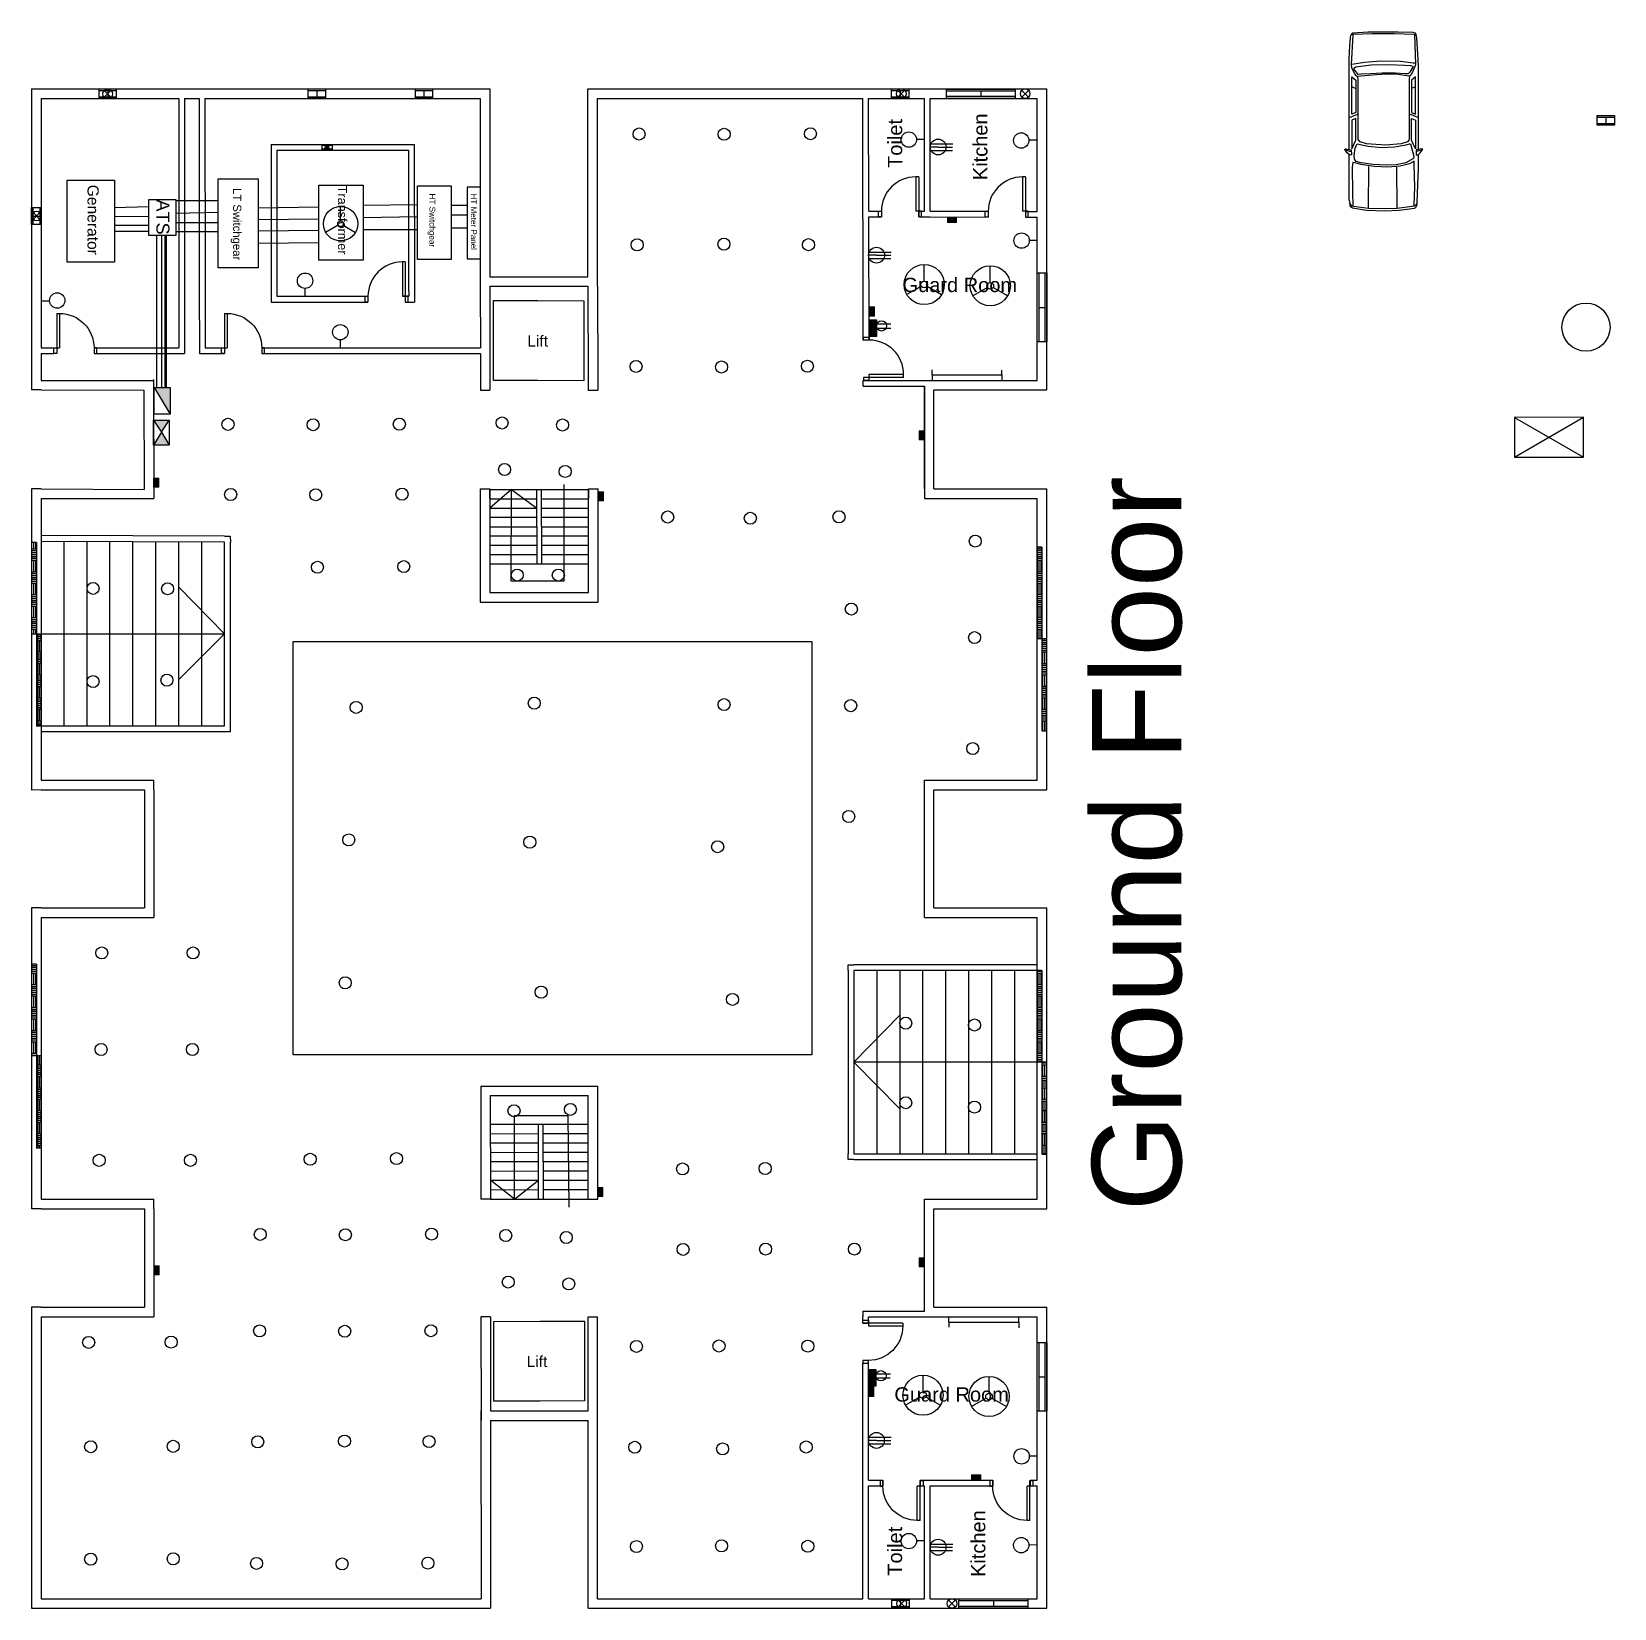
# Model space of a CAD drawing. Header units: inches. Extents: x 1911 to 8354, y 1327 to 3538.
# Drawn here: x 1911 to 3567, y 1888 to 3538 of the extents above; entities that cross this region are included whole.
import ezdxf

# ---------------------------------------------------------------- set-up
doc = ezdxf.new("R2010")
doc.units = ezdxf.units.IN
doc.header["$LTSCALE"] = 8
doc.header["$MEASUREMENT"] = 0
for name, color, linetype in [('Aesthetic', 4, 'Continuous'), ('Dimension', 212, 'Continuous'), ('Door1', 200, 'Continuous'), ('Fitting4', 140, 'Continuous'), ('Fittings', 140, 'Continuous'), ('Label', 72, 'Continuous'), ('Lift', 30, 'Continuous'), ('light', 2, 'Continuous'), ('Main Gate', 130, 'Continuous'), ('Meter Board', 10, 'Continuous'), ('Power', 110, 'Continuous'), ('stairs', 240, 'Continuous'), ('Text', 1, 'Continuous'), ('Window', 200, 'Continuous')]:
    doc.layers.add(name, color=color, linetype=linetype)
doc.layers.add('emmergency switch', color=10, linetype='Continuous', lineweight=18)
doc.layers.get('Dimension').off()
doc.styles.get("Standard").update_dxf_attribs({"font": 'arial.ttf'})
pattern_1 = [(90, (-6111.053, -3003.016), (-12, 12), [12, -12]), (90, (-6109.053, -3003.016), (-12, 12), [12, -12]), (90, (-6107.053, -3003.016), (-12, 12), [12, -12]), (90, (-6105.053, -3003.016), (-12, 12), [12, -12]), (90, (-6103.053, -3003.016), (-12, 12), [12, -12]), (90, (-6101.053, -3003.016), (-12, 12), [12, -12]), (90, (-6099.053, -3003.016), (-12, 12), [12, -12]), (0, (-6111.053, -2991.016), (12, -12), [12, -12]), (0, (-6111.053, -2989.016), (12, -12), [12, -12]), (0, (-6111.053, -2987.016), (12, -12), [12, -12]), (0, (-6111.053, -2985.016), (12, -12), [12, -12]), (0, (-6111.053, -2983.016), (12, -12), [12, -12]), (0, (-6111.053, -2981.016), (12, -12), [12, -12]), (0, (-6111.053, -2979.016), (12, -12), [12, -12])]

# ---------------------------------------------------------------- blocks, each defined once
blk = doc.blocks.new('Door1')
for p, q in [((42, 42), (39, 42)), ((39, 42), (39, 6)), ((42, 42), (42, 0)), ((0, 0), (0, 6)), ((0, 6), (3, 6)), ((3, 0), (0, 0)), ((3, 6), (3, 0)), ((45, 6), (39, 6)), ((42, 0), (45, 0)), ((45, 0), (45, 6))]:
    blk.add_line(p, q)
blk.add_arc((39, 6), 36, 90, 180)
blk = doc.blocks.new('Ceiling Fan')
at = {"layer": 'Fittings'}
for p, q in [((0, 6), (0, 36)), ((-5.2, -3), (-31.2, -18)), ((5.2, -3), (31.2, -18))]:
    blk.add_line(p, q, dxfattribs=at)
for radius in [36, 6]:
    blk.add_circle((0, 0), radius, dxfattribs=at)
blk = doc.blocks.new('2-Pin 5A Socket')
at = {"layer": 'Fittings'}
for p, q in [((-15.2, 6.5), (30.6, 6.5)), ((-15, -7), (30.1, -7))]:
    blk.add_line(p, q, dxfattribs=at)
blk.add_circle((0, 0), 16.6, dxfattribs=at)
blk = doc.blocks.new('3-Pin Socket')
at = {"layer": 'Fittings'}
for q in [(0, 0), (46.7, 0)]:
    blk.add_line((16.6, 0), q, dxfattribs=at)
blk.add_blockref('2-Pin 5A Socket', (16.6, 0), dxfattribs=at)
blk = doc.blocks.new('Switch Board')
at = {"layer": 'Fittings'}
h = blk.add_hatch(dxfattribs=at)
h.set_pattern_fill('ANSI32', color=256, scale=25)
h.set_pattern_definition([(45, (-844.3615, -206.355), (-6.62913, 6.62913), []), (45, (-839.942, -206.355), (-6.62913, 6.62913), [])])
h.paths.add_polyline_path([(0, 40.8), (0, 0), (91.3, 0), (91.3, 40.8)])
blk.add_lwpolyline([(0, 40.8), (91.3, 40.8), (91.3, 0), (0, 0)], close=True, dxfattribs=at)
blk = doc.blocks.new('Fluorescent Wall Light Fitting')
at = {"layer": 'Fittings'}
for p, q in [((0, 12), (0, 24)), ((0, 12), (163.5, 12)), ((0, 12), (12, 12)), ((0, 12), (0, 0)), ((163.5, 11), (163.5, 23)), ((163.5, 12), (163.5, 11)), ((163.5, 11), (163.5, -1))]:
    blk.add_line(p, q, dxfattribs=at)
blk = doc.blocks.new('Wall Bracket Light')
at = {"layer": 'Fittings'}
blk.add_line((0, 0), (16.6, 0.2), dxfattribs=at)
blk.add_circle((32.6, 0.5), 16.1, dxfattribs=at)
blk = doc.blocks.new('Ceiling Light Fitting')
at = {"layer": 'Fittings'}
blk.add_circle((0, 0), 25.2, dxfattribs=at)
blk = doc.blocks.new('MDB')
at = {"layer": 'Fittings'}
for p, q in [((72, 42), (0, 41.8)), ((0, 0), (72, 42)), ((0, 41.8), (0, 0)), ((0, 41.8), (72, 0)), ((72, 0), (72, 42)), ((72.1, 21), (72, 21)), ((0, 0), (72, 0))]:
    blk.add_line(p, q, dxfattribs=at)
blk = doc.blocks.new('Window')
for p, q in [((0, 10), (72, 10)), ((0, 0), (0, 10)), ((0, 8), (72, 8)), ((72, 2), (0, 2)), ((72, 0), (0, 0)), ((36, 8), (36, 2)), ((72, 10), (72, 0))]:
    blk.add_line(p, q)
blk = doc.blocks.new('Small_Window')
at = {"layer": 'Window'}
for p, q in [((0, 10), (18, 10)), ((0, 0), (0, 10)), ((0, 8.5), (18, 8.5)), ((18, 1.5), (0, 1.5)), ((18, 0), (0, 0)), ((9, 8.5), (9, 1.5)), ((18, 10), (18, 0))]:
    blk.add_line(p, q, dxfattribs=at)
blk = doc.blocks.new('A$C381B4D24')
for p, q in [((-1.777, 0.52), (-1.719, 0.898)), ((-1.725, 0.465), (-1.672, 0.873)), ((-1.719, 0.898), (-1.68, 0.953)), ((-1.68, 0.953), (-1.583, 0.977)), ((-1.672, 0.873), (-1.658, 0.914)), ((-1.658, 0.914), (-1.605, 0.955)), ((-1.293, 0.898), (-1.648, 0.89)), ((-1.605, 0.955), (-1.538, 0.971)), ((-1.538, 0.971), (-1.491, 0.987)), ((-1.491, 0.987), (-0.253, 0.987)), ((-0.596, 0.906), (-1.293, 0.898)), ((-0.473, 0.89), (-0.596, 0.906)), ((-0.486, 0.827), (-0.473, 0.89)), ((-0.274, 0.942), (-0.269, 0.963)), ((-0.269, 0.935), (-0.274, 0.942)), ((-0.269, 0.963), (-0.244, 1.001)), ((-0.263, 0.932), (-0.269, 0.935)), ((-0.246, 0.932), (-0.263, 0.932)), ((-0.131, 0.936), (-0.246, 0.932)), ((-0.244, 1.001), (-0.212, 1.042)), ((-0.212, 1.042), (-0.142, 1.096)), ((-0.162, 0.981), (-0.17, 0.938)), ((-0.133, 1.095), (-0.162, 0.981)), ((-0.142, 1.096), (-0.127, 1.108)), ((-0.12, 1.108), (-0.133, 1.095)), ((-0.128, 0.963), (-0.131, 0.936)), ((-0.124, 0.989), (-0.128, 0.963)), ((-0.127, 1.108), (-0.12, 1.108)), ((-0.11, 1.042), (-0.124, 0.989)), ((-0.124, 0.987), (2.324, 0.987)), ((-0.119, 1.108), (-0.097, 1.101)), ((-0.097, 1.095), (-0.11, 1.042)), ((-0.097, 1.101), (-0.097, 1.095)), ((0.682, 0.92), (-0.097, 0.92)), ((-0.097, 0.92), (0.136, 0.809)), ((0.721, 0.809), (0.682, 0.92)), ((0.753, 0.983), (0.838, 0.761)), ((0.838, 0.92), (1.857, 0.92)), ((0.89, 0.809), (0.838, 0.92)), ((1.585, 0.912), (1.552, 0.825)), ((1.857, 0.92), (1.766, 0.809)), ((1.961, 0.844), (2.095, 0.916)), ((2.095, 0.916), (2.188, 0.93)), ((2.188, 0.93), (2.998, 0.88)), ((2.206, 0.923), (2.258, 0.574)), ((2.324, 0.987), (2.546, 0.978)), ((2.546, 0.978), (2.826, 0.963)), ((2.826, 0.963), (2.989, 0.944)), ((2.989, 0.944), (3.007, 0.929)), ((2.998, 0.93), (3.039, 0.923)), ((3.007, 0.929), (3.015, 0.893)), ((3.015, 0.893), (3.033, 0.361)), ((3.039, 0.923), (3.056, 0.894)), ((3.056, 0.894), (3.08, 0.475)), ((-1.797, 0.023), (-1.777, 0.52)), ((-1.738, 0), (-1.725, 0.465)), ((-1.706, 0.464), (-0.583, 0.456)), ((-0.583, 0.314), (-0.524, 0.677)), ((-0.526, 0.349), (-0.481, 0.666)), ((-0.524, 0.677), (-0.486, 0.827)), ((-0.481, 0.666), (-0.442, 0.801)), ((-0.442, 0.801), (-0.383, 0.849)), ((-0.383, 0.849), (-0.286, 0.856)), ((-0.286, 0.856), (-0.085, 0.825)), ((-0.085, 0.825), (-0.019, 0.801)), ((-0.033, 0.476), (-0.065, 0.103)), ((0.026, 0.73), (-0.033, 0.476)), ((-0.019, 0.801), (0.032, 0.777)), ((0, 0), (0.039, 0.523)), ((0.032, 0.777), (0.026, 0.73)), ((0.039, 0.523), (0.091, 0.69)), ((0.091, 0.69), (0.149, 0.746)), ((0.136, 0.809), (0.721, 0.809)), ((0.149, 0.746), (1.812, 0.746)), ((1.766, 0.809), (0.89, 0.809)), ((1.812, 0.746), (1.857, 0.761)), ((1.868, 0.766), (1.885, 0.802)), ((1.879, 0.674), (1.868, 0.766)), ((1.914, 0.247), (1.879, 0.674)), ((1.885, 0.802), (1.961, 0.844)), ((1.92, 0.745), (1.99, 0.802)), ((1.926, 0.666), (1.92, 0.745)), ((1.938, 0.417), (1.926, 0.666)), ((1.99, 0.802), (2.054, 0.852)), ((2.054, 0.852), (2.101, 0.852)), ((2.101, 0.852), (2.13, 0.809)), ((2.13, 0.809), (2.182, 0.396)), ((2.258, 0.574), (2.293, 0.126)), ((3.08, 0.475), (3.085, -0.344)), ((-1.777, -0.371), (-1.797, 0.023)), ((-1.725, -0.318), (-1.738, 0)), ((-0.602, -0.056), (-0.583, 0.314)), ((-0.546, -0.016), (-0.526, 0.349)), ((-0.065, 0.103), (-0.046, -0.246)), ((0.039, -0.42), (0, 0)), ((1.926, -0.009), (1.914, 0.247)), ((1.961, 0.097), (1.938, 0.417)), ((1.961, -0.265), (1.961, 0.097)), ((2.182, 0.396), (2.194, -0.088)), ((2.293, 0.126), (2.287, -0.408)), ((3.033, 0.361), (3.033, -0.237)), ((-1.726, -0.782), (-1.777, -0.371)), ((-1.658, -0.783), (-1.725, -0.318)), ((-1.719, -0.316), (-0.596, -0.308)), ((-0.576, -0.395), (-0.602, -0.056)), ((-0.505, -0.648), (-0.576, -0.395)), ((-0.533, -0.286), (-0.546, -0.016)), ((-0.481, -0.547), (-0.533, -0.286)), ((-0.046, -0.246), (0.006, -0.563)), ((0.091, -0.595), (0.039, -0.42)), ((1.879, -0.628), (1.92, -0.337)), ((1.92, -0.337), (1.926, -0.009)), ((1.938, -0.536), (1.961, -0.265)), ((2.194, -0.088), (2.177, -0.514)), ((2.287, -0.408), (2.241, -0.749)), ((3.033, -0.237), (3.021, -0.764)), ((3.085, -0.344), (3.074, -0.742)), ((-1.68, -0.829), (-1.726, -0.782)), ((-1.616, -0.845), (-1.68, -0.829)), ((-1.618, -0.832), (-1.658, -0.783)), ((-1.642, -0.774), (-1.125, -0.797)), ((-1.585, -0.848), (-1.618, -0.832)), ((-1.545, -0.848), (-1.585, -0.848)), ((-1.338, -0.856), (-1.545, -0.848)), ((-1.064, -0.864), (-1.338, -0.856)), ((-1.125, -0.797), (-0.86, -0.789)), ((-0.86, -0.789), (-0.492, -0.774)), ((-0.434, -0.774), (-0.505, -0.648)), ((-0.492, -0.774), (-0.434, -0.774)), ((-0.364, -0.761), (-0.481, -0.547)), ((-0.331, -0.769), (-0.364, -0.761)), ((-0.234, -0.753), (-0.331, -0.769)), ((-0.269, -0.834), (-0.274, -0.841)), ((-0.274, -0.841), (-0.269, -0.862)), ((-0.263, -0.831), (-0.269, -0.834)), ((-0.246, -0.831), (-0.263, -0.831)), ((-0.131, -0.835), (-0.246, -0.831)), ((0.032, -0.674), (-0.234, -0.753)), ((-0.162, -0.88), (-0.17, -0.837)), ((-0.128, -0.862), (-0.131, -0.835)), ((-0.097, -0.817), (0.136, -0.706)), ((0.682, -0.817), (-0.097, -0.817)), ((0.006, -0.563), (0.039, -0.65)), ((0.039, -0.65), (0.032, -0.674)), ((0.13, -0.634), (0.091, -0.595)), ((0.182, -0.642), (0.13, -0.634)), ((0.136, -0.706), (0.721, -0.706)), ((1.793, -0.642), (0.182, -0.642)), ((0.721, -0.706), (0.682, -0.817)), ((0.753, -0.88), (0.838, -0.658)), ((0.89, -0.706), (0.838, -0.817)), ((0.838, -0.817), (1.857, -0.817)), ((1.766, -0.706), (0.89, -0.706)), ((1.585, -0.809), (1.552, -0.722)), ((1.857, -0.817), (1.766, -0.706)), ((1.883, -0.65), (1.793, -0.642)), ((1.897, -0.664), (1.879, -0.628)), ((1.967, -0.721), (1.897, -0.664)), ((1.943, -0.614), (1.938, -0.536)), ((1.984, -0.657), (1.943, -0.614)), ((2.095, -0.778), (1.967, -0.721)), ((2.142, -0.749), (1.984, -0.657)), ((2.159, -0.806), (2.095, -0.778)), ((2.165, -0.678), (2.147, -0.742)), ((2.206, -0.813), (2.159, -0.806)), ((2.177, -0.514), (2.165, -0.678)), ((3.01, -0.785), (2.206, -0.813)), ((2.241, -0.749), (2.235, -0.813)), ((2.907, -0.837), (2.483, -0.864)), ((2.981, -0.829), (2.907, -0.837)), ((3.01, -0.803), (2.981, -0.829)), ((3.021, -0.82), (2.998, -0.828)), ((3.017, -0.764), (3.01, -0.803)), ((3.056, -0.799), (3.021, -0.82)), ((3.074, -0.742), (3.056, -0.799)), ((-0.643, -0.881), (-1.064, -0.864)), ((-0.397, -0.881), (-0.643, -0.881)), ((-0.256, -0.881), (-0.397, -0.881)), ((-0.269, -0.862), (-0.244, -0.9)), ((-0.244, -0.9), (-0.212, -0.941)), ((-0.212, -0.941), (-0.142, -0.995)), ((-0.133, -0.994), (-0.162, -0.88)), ((-0.142, -0.995), (-0.127, -1.007)), ((-0.12, -1.007), (-0.133, -0.994)), ((-0.124, -0.889), (-0.128, -0.862)), ((-0.127, -1.007), (-0.12, -1.007)), ((1.703, -0.881), (-0.125, -0.881)), ((-0.11, -0.941), (-0.124, -0.889)), ((-0.119, -1.007), (-0.097, -1)), ((-0.097, -0.994), (-0.11, -0.941)), ((-0.097, -1), (-0.097, -0.994)), ((2.144, -0.881), (1.703, -0.881)), ((2.483, -0.864), (2.144, -0.881))]:
    blk.add_line(p, q)
blk = doc.blocks.new('EXHAUST FAN')
at = {"layer": 'Fitting4'}
for p, q in [((-3.5, 3.5), (3.5, -3.5)), ((-3.5, -3.5), (3.5, 3.5))]:
    blk.add_line(p, q, dxfattribs=at)
blk = doc.blocks.new('Exhaust Fan2')
at = {"layer": 'Fitting4', "lineweight": -3}
blk.add_circle((0, 0), 5.03, dxfattribs=at)
at = {"layer": 'light'}
blk.add_blockref('EXHAUST FAN', (-0.1, 0), dxfattribs=at)
blk = doc.blocks.new('Main_Gate2')
at = {"true_color": 0x2776bb}
h = blk.add_hatch(dxfattribs=at)
h.set_pattern_fill('AR-PARQ1', color=152)
h.set_pattern_definition(pattern_1)
h.paths.add_polyline_path([(0, -96), (5, -96), (5, 0), (0, 0)])
h = blk.add_hatch(dxfattribs=at)
h.set_pattern_fill('AR-PARQ1', color=152)
h.set_pattern_definition(pattern_1)
h.paths.add_polyline_path([(10, -96), (5, -96), (5, -192.1), (9.9, -192.1)])
at = {"layer": 'Main Gate'}
for p, q in [((0, 0), (0, -96)), ((5, 0), (0, 0)), ((5, 0), (5, -192)), ((10, -96), (0, -96)), ((9.9, -192.1), (10, -96)), ((4.9, -192.1), (9.9, -192.1))]:
    blk.add_line(p, q, dxfattribs=at)
blk = doc.blocks.new('emergrncy switch')
h = blk.add_hatch()
h.set_pattern_fill('ANSI33', color=256)
h.paths.add_polyline_path([(9.5, 0), (0, 0), (0, -5.5), (9.5, -5.5)])
at = {"layer": 'emmergency switch'}
for p, q in [((0, 0), (9.5, 0)), ((0, -5.5), (0, 0)), ((9.5, 0), (9.5, -5.5)), ((9.5, -5.5), (0, -5.5))]:
    blk.add_line(p, q, dxfattribs=at)
blk = doc.blocks.new('Main_DB')
at = {"layer": 'Fittings', "true_color": 0x2776bb}
h = blk.add_hatch(color=152, dxfattribs=at)
h.dxf.hatch_style = 1
h.paths.add_polyline_path([(9.1, -15.1), (9.1, 12.9), (-7.8, 12.9)])
at = {"layer": 'Fittings'}
blk.add_line((-7.8, 12.9), (9.1, -15.1), dxfattribs=at)
blk.add_lwpolyline([(-7.8, 12.9), (9.1, 12.9), (9.1, -15.1), (-7.8, -15.1)], close=True, dxfattribs=at)
blk = doc.blocks.new('EmergencyDB')
at = {"layer": 'Meter Board'}
h = blk.add_hatch(color=256, dxfattribs=at)
h.dxf.hatch_style = 1
h.paths.add_polyline_path([(0, 0), (8.2, 12.5), (-8.2, 12.5)])
h.paths.add_polyline_path([(-8.2, -13.6), (8.2, -13.6), (0, 0)])
for p, q in [((-8.2, 12.5), (0, 0)), ((0, 0), (-8.2, -13.6)), ((0, 0), (8.2, 12.5)), ((0, 0), (8.2, -13.6))]:
    blk.add_line(p, q, dxfattribs=at)
blk.add_lwpolyline([(-8.2, 12.5), (8.2, 12.5), (8.2, -13.6), (-8.2, -13.6)], close=True, dxfattribs=at)

msp = doc.modelspace()

# ---------------------------------------------------------------- linework, layer by layer
for p, q in [((1910.6, 3478.2), (2390, 3478.2)), ((1910.6, 3478.2), (1910.6, 3163.2)), ((2390, 3478.2), (2390.1, 3281.7)), ((2492.8, 3478.2), (2972.9, 3478.2)), ((2492.8, 3281.7), (2492.8, 3478.2)), ((2502.8, 3478.2), (2502.8, 3478.2)), ((2972.9, 3163.2), (2972.9, 3478.2)), ((1920.6, 3468.2), (1920.6, 3207.2)), ((1920.6, 3468.2), (2064.6, 3468.2)), ((2064.6, 3468.2), (2064.6, 3207.2)), ((2070.6, 3468.2), (2070.6, 3201.2)), ((2070.6, 3468.2), (2086.1, 3468.2)), ((2086.1, 3468.2), (2086.1, 3271.5)), ((2092, 3468.2), (2092.1, 3271.5)), ((2092, 3468.2), (2380, 3468.2)), ((2380, 3468.2), (2380.1, 3271.7)), ((2502.8, 3468.2), (2700.5, 3468.2)), ((2502.8, 3271.7), (2502.8, 3468.2)), ((2700.5, 3468.2), (2780.4, 3468.2)), ((2780.8, 3215.3), (2780.4, 3468.2)), ((2786.4, 3468.2), (2844.9, 3468.2)), ((2786.6, 3350.2), (2786.4, 3468.2)), ((2844.9, 3350.2), (2844.9, 3468.2)), ((2850.9, 3350.2), (2850.9, 3468.2)), ((2850.9, 3468.2), (2962.9, 3468.2)), ((2962.9, 3350), (2962.9, 3468.2)), ((2092, 3420.2), (2092.1, 3420.2)), ((2092, 3414.2), (2092.1, 3414.2)), ((2161.1, 3420.2), (2161.1, 3271.5)), ((2161.1, 3420.2), (2311, 3420.2)), ((2167.1, 3414.2), (2167.1, 3271.5)), ((2167.1, 3414.2), (2305.1, 3414.2)), ((2305.1, 3414.2), (2305.1, 3271.6)), ((2311, 3420.2), (2311.1, 3271.6)), ((2786.6, 3350.2), (2799.9, 3350.2)), ((2799.9, 3350.2), (2799.9, 3344.2)), ((2838.9, 3350.2), (2844.9, 3350.2)), ((2838.9, 3344.2), (2838.9, 3350.2)), ((2850.9, 3350.2), (2911.6, 3350.1)), ((2911.6, 3350.1), (2911.6, 3344.1)), ((2950.6, 3350), (2962.9, 3350)), ((2950.6, 3350), (2950.6, 3344)), ((2786.9, 3215.3), (2786.7, 3344.2)), ((2786.7, 3344.2), (2799.9, 3344.2)), ((2838.9, 3344.2), (2850.9, 3344.2)), ((2850.9, 3344.2), (2911.6, 3344.1)), ((2950.6, 3344), (2962.9, 3344)), ((2962.9, 3173.2), (2962.9, 3344)), ((2390, 3281.7), (2492.8, 3281.7)), ((2492.8, 3281.7), (2492.8, 3281.7)), ((2492.8, 3281.7), (2492.8, 3281.7)), ((2086.1, 3271), (2086.3, 3201.2)), ((2092.1, 3271), (2092.3, 3207.2)), ((2161.1, 3271.1), (2161.2, 3255.2)), ((2167.1, 3271.2), (2167.2, 3261.2)), ((2305.1, 3271.5), (2305.2, 3261.2)), ((2311.1, 3271.5), (2311.2, 3255.2)), ((2380.1, 3271.7), (2380.3, 3207.2)), ((2390, 3271.7), (2492.8, 3271.7)), ((2390.1, 3271.7), (2390, 3271.7)), ((2390, 3271.7), (2390, 3173.2)), ((2492.8, 3271.7), (2492.8, 3271.7)), ((2492.8, 3271.7), (2492.8, 3271.7)), ((2492.8, 3271.7), (2493.1, 3173.2)), ((2502.8, 3271.7), (2503, 3173.2)), ((2161.2, 3255.2), (2262.6, 3255.2)), ((2167.2, 3261.2), (2262.6, 3261.2)), ((2298.6, 3261.2), (2305.2, 3261.2)), ((2301.6, 3255.2), (2311.2, 3255.2)), ((2786.9, 3215.3), (2780.8, 3215.3)), ((1920.6, 3207.2), (1936.9, 3207.2)), ((1920.6, 3201.2), (1920.6, 3173.2)), ((1920.6, 3201.2), (1933.9, 3201.2)), ((1975.9, 3207.2), (2015.5, 3207.2)), ((1978.9, 3201.2), (2054.5, 3201.2)), ((2015.5, 3207.2), (2051.5, 3207.2)), ((2051.5, 3207.2), (2064.6, 3207.2)), ((2054.5, 3201.2), (2070.6, 3201.2)), ((2086.3, 3201.2), (2112.4, 3201.2)), ((2092.3, 3207.2), (2112.4, 3207.2)), ((2151.4, 3207.2), (2380.3, 3207.2)), ((2151.4, 3201.2), (2380.3, 3201.2)), ((2380.3, 3201.2), (2380.4, 3173.2)), ((1920.6, 3173.2), (2038.1, 3173.2)), ((2038.1, 3174.2), (2038.4, 3049.7)), ((2380.4, 3173.2), (2380.4, 3162.9)), ((2390, 3173.2), (2390.1, 3162.9)), ((2493.1, 3173.2), (2493.1, 3162.9)), ((2503, 3173.2), (2503, 3162.9)), ((2780.9, 3173.2), (2844.9, 3173.2)), ((2780.9, 3167.2), (2780.9, 3173.2)), ((2780.9, 3167.2), (2844.9, 3167.2)), ((2844.9, 3173.2), (2962.9, 3173.2)), ((2844.9, 3167.2), (2844.9, 3049.7)), ((2844.9, 3163.2), (2844.9, 3167.2)), ((1920.6, 3163.2), (1910.6, 3163.2)), ((1920.6, 3163.2), (2028.1, 3162.8)), ((2028.1, 3162.8), (2028.3, 3059.1)), ((2380.4, 3162.9), (2390.1, 3162.9)), ((2493.1, 3162.9), (2503.1, 3162.9)), ((2493.1, 3162.9), (2503.1, 3162.9)), ((2503.1, 3162.9), (2503.1, 3162.9)), ((2844.9, 3059.6), (2844.9, 3162.7)), ((2854.9, 3059.7), (2854.9, 3163.2)), ((2854.9, 3163.2), (2962.9, 3163.2)), ((2962.9, 3163.2), (2972.9, 3163.2)), ((1920.6, 3059.7), (1910.6, 3059.8)), ((1910.6, 3059.8), (1910.6, 2744.3)), ((1920.6, 3059.7), (2028.3, 3059.1)), ((1920.6, 3049.7), (1920.6, 2754.7)), ((1920.6, 3049.7), (2000.1, 3049.7)), ((2000.1, 3049.7), (2038.4, 3049.7)), ((2028.4, 3049.7), (2028.4, 3049.6)), ((2379.9, 3059.6), (2390, 3059.6)), ((2379.9, 3059.6), (2380.1, 2941.1)), ((2390, 3059.6), (2390, 3049.7)), ((2390, 3049.7), (2390, 3059.6)), ((2390, 3049.7), (2390.1, 2951.1)), ((2493.5, 3059.6), (2493.5, 3049.7)), ((2493.5, 3049.7), (2493.5, 3059.6)), ((2493.5, 3059.6), (2503.5, 3059.6)), ((2493.5, 2951.1), (2493.5, 3049.7)), ((2503.1, 3059.6), (2503.1, 3059.6)), ((2503.4, 2941.1), (2503.5, 3059.6)), ((2844.9, 3049.7), (2962.9, 3049.7)), ((2854.9, 3059.7), (2962.9, 3059.7)), ((2962.9, 3059.7), (2972.9, 3059.7)), ((2962.9, 2754.7), (2962.9, 3049.7)), ((2972.9, 2744.7), (2972.9, 3059.7)), ((2390.1, 2951.1), (2493.5, 2951.1)), ((2380.1, 2941.1), (2493.5, 2941.1)), ((2493.5, 2941.1), (2503.4, 2941.1)), ((1920.6, 2754.7), (2038.6, 2754.7)), ((2038.6, 2744.7), (2038.6, 2754.7)), ((2844.9, 2611.2), (2844.9, 2754.7)), ((2844.9, 2754.7), (2962.9, 2754.7)), ((1920.6, 2744.7), (1910.6, 2744.3)), ((1920.6, 2744.7), (2028.6, 2744.7)), ((2028.6, 2744.7), (2028.6, 2621.2)), ((2038.6, 2744.7), (2038.6, 2621.2)), ((2854.9, 2621.2), (2854.9, 2744.7)), ((2854.9, 2744.7), (2962.9, 2744.7)), ((2962.9, 2744.7), (2972.9, 2744.7)), ((1920.6, 2621.2), (1910.6, 2621.1)), ((1910.6, 2621.1), (1910.6, 2306.2)), ((1920.6, 2621.2), (2028.6, 2621.2)), ((2038.6, 2621.2), (2038.6, 2611.2)), ((2854.9, 2621.2), (2962.9, 2621.2)), ((2962.9, 2621.2), (2972.9, 2621.2)), ((2972.9, 2306.2), (2972.9, 2621.2)), ((1920.6, 2611.2), (1920.6, 2316.2)), ((1920.6, 2611.2), (2038.6, 2611.2)), ((2844.9, 2611.2), (2962.9, 2611.2)), ((2962.9, 2316.2), (2962.9, 2611.2)), ((2380.6, 2434.7), (2503.1, 2434.7)), ((2380.6, 2434.7), (2380.7, 2316.2)), ((2503, 2316.2), (2503.1, 2434.7)), ((2390.6, 2424.7), (2493.1, 2424.7)), ((2390.6, 2424.7), (2390.7, 2316.2)), ((2493, 2316.2), (2493.1, 2424.7)), ((1920.6, 2306.2), (1910.6, 2306.2)), ((1920.6, 2316.2), (2038.6, 2316.2)), ((1920.6, 2306.2), (2028.6, 2306.2)), ((2028.6, 2306.2), (2028.6, 2203.2)), ((2038.6, 2306.2), (2038.6, 2316.2)), ((2038.6, 2306.2), (2038.6, 2203.2)), ((2390.7, 2316.2), (2380.7, 2316.2)), ((2493, 2316.2), (2493, 2316.2)), ((2493, 2316.2), (2503, 2316.2)), ((2844.9, 2199.1), (2844.9, 2316.2)), ((2844.9, 2316.2), (2962.9, 2316.2)), ((2854.9, 2203.2), (2854.9, 2306.2)), ((2854.9, 2306.2), (2962.9, 2306.2)), ((2962.9, 2306.2), (2972.9, 2306.2)), ((1920.6, 2203.2), (1910.6, 2203.2)), ((1910.6, 2203.2), (1910.6, 1888.2)), ((1920.6, 2203.2), (2028.6, 2203.2)), ((2038.6, 2203.2), (2038.6, 2193.2)), ((2854.9, 2203.2), (2962.9, 2203.2)), ((2962.9, 2203.2), (2972.9, 2203.2)), ((2972.9, 1888.2), (2972.9, 2203.2)), ((1920.6, 2193.2), (1920.6, 1898.2)), ((1920.6, 2193.2), (2038.6, 2193.2)), ((2380.8, 2193.2), (2380.9, 2084.7)), ((2390.8, 2193.2), (2380.8, 2193.2)), ((2390.8, 2193.2), (2390.9, 2094.7)), ((2492.9, 2094.7), (2492.9, 2193.2)), ((2492.9, 2193.2), (2502.9, 2193.2)), ((2502.9, 2084.7), (2502.9, 2193.2)), ((2780.4, 2199.2), (2844.9, 2199.1)), ((2780.4, 2199.2), (2780.4, 2199.2)), ((2780.4, 2199.2), (2780.4, 2193.2)), ((2780.4, 2186.6), (2780.4, 2193.2)), ((2780.4, 2186.6), (2786.3, 2186.6)), ((2786.3, 2193.2), (2962.9, 2193.2)), ((2786.3, 2186.6), (2786.3, 2193.2)), ((2962.9, 2022.2), (2962.9, 2193.2)), ((2780.4, 2022.2), (2780.4, 2144.6)), ((2780.4, 2144.6), (2786.3, 2144.6)), ((2786.4, 2022.2), (2786.3, 2144.6)), ((2380.8, 2094.7), (2380.9, 1898.2)), ((2380.9, 2094.7), (2380.8, 2094.7)), ((2390.9, 2094.7), (2492.9, 2094.7)), ((2390.9, 2094.7), (2390.9, 2094.7)), ((2502.9, 1898.2), (2502.9, 2094.7)), ((2390.9, 2084.7), (2390.8, 2084.7)), ((2390.8, 2084.7), (2390.9, 1888.2)), ((2390.9, 2084.7), (2492.9, 2084.7)), ((2492.9, 1888.2), (2492.9, 2084.7)), ((2780.4, 1898.2), (2780.4, 2022.2)), ((2786.4, 2022.2), (2801.4, 2022.2)), ((2801.4, 2022.2), (2801.4, 2016.2)), ((2840.4, 2022.2), (2916.5, 2022.2)), ((2840.4, 2022.2), (2840.4, 2016.2)), ((2916.5, 2022.2), (2916.4, 2016.2)), ((2955.4, 2022.2), (2955.4, 2016.2)), ((2955.5, 2022.2), (2962.9, 2022.2)), ((2786.4, 1898.2), (2786.4, 2016.2)), ((2786.4, 2016.2), (2801.4, 2016.2)), ((2840.4, 2016.2), (2844.9, 2016.2)), ((2844.9, 1898.2), (2844.9, 2016.2)), ((2850.9, 1898.2), (2850.9, 2016.2)), ((2850.9, 2016.2), (2916.4, 2016.2)), ((2955.4, 2016.2), (2962.9, 2016.2)), ((2962.9, 1898.2), (2962.9, 2016.2)), ((1910.6, 1888.2), (2390.9, 1888.2)), ((1920.6, 1898.2), (2380.9, 1898.2)), ((2380.9, 1888.2), (2380.9, 1888.2)), ((2492.9, 1888.2), (2972.9, 1888.2)), ((2502.9, 1898.2), (2694.4, 1898.2)), ((2694.4, 1898.2), (2700.4, 1898.2)), ((2700.4, 1898.2), (2780.4, 1898.2)), ((2786.4, 1898.2), (2844.9, 1898.2)), ((2850.9, 1898.2), (2962.9, 1898.2))]:
    msp.add_line(p, q)
msp.add_lwpolyline([(2184.3, 2900.1), (2726.9, 2900.1), (2726.9, 2467.4), (2184.3, 2467.4)], close=True)
at = {"layer": 'Lift'}
for p, q in [((2394, 3256.9), (2440.2, 3256.9)), ((2394, 3172.9), (2394, 3256.9)), ((2440.2, 3256.9), (2488.5, 3256.6)), ((2488.5, 3256.6), (2488.5, 3172.8)), ((2440.2, 3172.9), (2394, 3172.9)), ((2488.5, 3172.8), (2440.2, 3172.9)), ((2394.2, 2188.5), (2442.5, 2188.7)), ((2394.2, 2105.1), (2394.2, 2188.5)), ((2442.5, 2188.7), (2489.2, 2188.7)), ((2489.2, 2188.7), (2489.2, 2105.2)), ((2442.5, 2105), (2394.2, 2105.1)), ((2489.2, 2105.2), (2442.5, 2105))]:
    msp.add_line(p, q, dxfattribs=at)
at = {"layer": 'Power'}
for p, q in [((2380.1, 3375.4), (2366.4, 3375.4)), ((2366.4, 3375.4), (2366.4, 3300.4)), ((2033.3, 3354.8), (1997.5, 3353.9)), ((2105.9, 3361.1), (2061.4, 3361.1)), ((2105.9, 3349), (2061.4, 3347.8)), ((2211.1, 3354.3), (2147.8, 3353.5)), ((2314.5, 3356.8), (2257.5, 3356.3)), ((2366.4, 3356.1), (2349.7, 3356.1)), ((2366.4, 3346.2), (2349.7, 3346.2)), ((2033.3, 3344.6), (1997.5, 3344.3)), ((2033.3, 3335.3), (1997.5, 3335.3)), ((2033.3, 3329.1), (1997.5, 3329.1)), ((2105.9, 3338.2), (2061.4, 3338)), ((2211.1, 3341.9), (2147.8, 3341.3)), ((2211.1, 3329.9), (2147.8, 3329.3)), ((2314.5, 3344.5), (2257.5, 3343.4)), ((2314.5, 3330.8), (2257.5, 3330.6)), ((2366.4, 3332.6), (2349.7, 3332.6)), ((2041.2, 3324.9), (2041.2, 3165.8)), ((2046.5, 3324.9), (2046.5, 3165.8)), ((2049.9, 3324.9), (2049.9, 3165.7)), ((2051.5, 3324.9), (2051.5, 3165.6)), ((2105.9, 3328.5), (2061.4, 3328.5)), ((2211.1, 3317.1), (2147.8, 3316.6)), ((2366.4, 3300.4), (2380.1, 3300.3))]:
    msp.add_line(p, q, dxfattribs=at)
for points in [[(1947.7, 3382.8), (1997.5, 3382.8), (1997.5, 3296.9), (1947.7, 3296.9)], [(2105.9, 3384.2), (2147.8, 3384.2), (2147.8, 3291.1), (2105.9, 3291.1)], [(2033.3, 3362.6), (2061.4, 3362.6), (2061.4, 3324.9), (2033.3, 3324.9)], [(2211.1, 3377.5), (2257.5, 3377.5), (2257.5, 3299.1), (2211.1, 3299.1)], [(2314.5, 3376.8), (2349.7, 3376.8), (2349.7, 3299.6), (2314.5, 3299.6)]]:
    msp.add_lwpolyline(points, close=True, dxfattribs=at)
at = {"layer": 'stairs'}
for p, q in [((2038.6, 3111.7), (2038.6, 3111.7)), ((2467.6, 3064.2), (2467.6, 2963.2)), ((2390, 3059.1), (2493.5, 3059.1)), ((2412.8, 3059.1), (2390, 3039.6)), ((2390, 3049.4), (2439.4, 3049.4)), ((2412.5, 2963.2), (2412.8, 3059.1)), ((2412.8, 3059.1), (2439.4, 3039.6)), ((2439.6, 2981.1), (2439.4, 3059.1)), ((2444.4, 2981.1), (2444.1, 3059.2)), ((2444.2, 3049.4), (2493.5, 3049.4)), ((2390, 3039.6), (2439.4, 3039.6)), ((2444.2, 3039.6), (2493.5, 3039.6)), ((2390, 3029.9), (2439.5, 3029.9)), ((2390, 3020.1), (2439.5, 3020.1)), ((2444.2, 3029.9), (2493.5, 3029.9)), ((2444.3, 3020.1), (2493.5, 3020.1)), ((2112.6, 3004), (1920.6, 3004.7)), ((2112.6, 3010), (1920.7, 3010.7)), ((1944.6, 2811.7), (1944.6, 3004)), ((1968.6, 2811.7), (1968.6, 3004)), ((1992.6, 2811.7), (1992.6, 3004)), ((2016.6, 2811.7), (2016.6, 3004)), ((2040.6, 2811.7), (2040.6, 3004)), ((2064.6, 2811.7), (2064.6, 3004)), ((2088.6, 2811.7), (2088.6, 3004)), ((2112.6, 3010), (2118.5, 3010)), ((2112.6, 2811.7), (2112.6, 3004)), ((2118.5, 3010), (2118.6, 3004)), ((2118.6, 2811.7), (2118.6, 3004)), ((2390, 3010.4), (2439.5, 3010.4)), ((2390, 3000.6), (2439.6, 3000.6)), ((2444.3, 3010.4), (2493.5, 3010.4)), ((2444.3, 3000.6), (2493.5, 3000.6)), ((2390, 2990.9), (2439.6, 2990.9)), ((2444.3, 2990.9), (2493.5, 2990.9)), ((2390, 2981.1), (2493.5, 2981.1)), ((2112.6, 2907.8), (2064.6, 2956.8)), ((2467.6, 2963.2), (2412.5, 2963.2)), ((2439.7, 2951.1), (2439.7, 2951.1)), ((1920.6, 2907.8), (2112.6, 2907.8)), ((2112.6, 2907.8), (2064.6, 2860.2)), ((2112.6, 2907.8), (2112.6, 2907.8)), ((1920.5, 2811.7), (2112.6, 2811.7)), ((1920.5, 2805.7), (2112.6, 2805.7)), ((2112.6, 2805.7), (2118.6, 2805.7)), ((2118.6, 2805.7), (2118.6, 2811.7)), ((2765, 2555.7), (2765, 2561.7)), ((2765, 2561.7), (2771, 2561.7)), ((2765, 2555.7), (2765, 2363.8)), ((2962.9, 2561.7), (2771, 2561.7)), ((2962.9, 2555.7), (2771, 2555.7)), ((2771, 2555.7), (2771, 2363.8)), ((2795, 2555.7), (2795, 2363.8)), ((2819, 2555.7), (2819, 2363.8)), ((2843, 2555.7), (2843, 2363.8)), ((2867, 2555.7), (2867, 2363.8)), ((2891, 2555.7), (2891, 2363.8)), ((2915, 2555.7), (2915, 2363.8)), ((2939, 2555.7), (2939, 2363.8)), ((2771, 2459.8), (2819, 2508.9)), ((2962.9, 2459.8), (2771, 2459.8)), ((2771, 2459.8), (2819, 2411)), ((2415.8, 2316.2), (2415.8, 2404)), ((2415.8, 2404), (2471.7, 2404)), ((2471.7, 2404), (2472.6, 2308.1)), ((2390.6, 2394.7), (2493.1, 2394.7)), ((2441.1, 2316), (2440.9, 2394.5)), ((2446.3, 2316.1), (2446, 2394.6)), ((1920.5, 2370.3), (1920.6, 2370.3)), ((2390.6, 2384.9), (2440.9, 2384.8)), ((2390.6, 2375.2), (2441, 2375.2)), ((2446, 2384.9), (2493.1, 2384.9)), ((2446.1, 2375.2), (2493.1, 2375.2)), ((1920.5, 2364.3), (1920.6, 2364.3)), ((2390.6, 2365.4), (2441, 2365.3)), ((2390.6, 2355.7), (2441, 2355.7)), ((2446.1, 2365.5), (2493.1, 2365.4)), ((2446.1, 2355.7), (2493.1, 2355.7)), ((2765, 2357.8), (2765, 2363.8)), ((2771, 2357.8), (2765, 2357.8)), ((2771, 2363.8), (2962.9, 2363.8)), ((2771, 2357.8), (2962.9, 2357.8)), ((2390.6, 2345.9), (2441, 2345.8)), ((2390.6, 2336.2), (2441.1, 2336.3)), ((2415.8, 2316.2), (2390.7, 2336.2)), ((2415.8, 2316.2), (2441.1, 2336.3)), ((2446.2, 2346), (2493.1, 2345.9)), ((2446.2, 2336.2), (2493.1, 2336.2)), ((2390.6, 2326.4), (2441.1, 2326.2)), ((2446.2, 2326.3), (2493.1, 2326.4)), ((2390.7, 2316.2), (2493, 2316.2))]:
    msp.add_line(p, q, dxfattribs=at)

# ---------------------------------------------------------------- block references
for name, p in [('Small_Window', (2810.4, 3468.2)), ('Small_Window', (3548.9, 3440.3)), ('Ceiling Light Fitting', (3537.2, 3228.9)), ('MDB', (3462.5, 3092.7)), ('Main_Gate2', (1910.6, 3003.7)), ('Main_Gate2', (2962.9, 2998.7)), ('Main_Gate2', (1910.6, 2562.3)), ('Main_Gate2', (2962.9, 2555.7)), ('Small_Window', (2810.8, 1888.2))]:
    msp.add_blockref(name, p)
at = {"xscale": 0.5, "yscale": 0.5, "zscale": 0.5, "rotation": 180}
for p in [(2962.5, 3424.5), (2844.9, 1958.8)]:
    msp.add_blockref('Wall Bracket Light', p, dxfattribs=at)
for name, p, xscale, yscale, zscale in [('3-Pin Socket', (2850.9, 3417.4), 0.5, 0.5, 0.5), ('Fluorescent Wall Light Fitting', (2870.6, 2182.3), 0.4462316301784595, 0.4462316301784595, 0.4462316301784595), ('3-Pin Socket', (2850.9, 1952.1), 0.5, 0.5, 0.5)]:
    msp.add_blockref(name, p, dxfattribs=dict(xscale=xscale, yscale=yscale, zscale=zscale))
at = {"layer": 'Aesthetic', "xscale": 38.4722857658435, "yscale": 38.4722857658435, "zscale": 38.4722857658435, "rotation": 90}
msp.add_blockref('A$C381B4D24', (3327.5, 3419.4), dxfattribs=at)
at = {"layer": 'Dimension', "xscale": 0.25, "yscale": 0.25, "zscale": 0.25}
for p in [(1974.9, 2955.5), (2052.9, 2955.1), (2052.2, 2859.5), (1974.9, 2858), (2825.3, 2500.5), (2897.3, 2498.6), (2825.3, 2417.3), (2897.3, 2412.7), (2415.4, 2408.9), (2474.4, 2410.3)]:
    msp.add_blockref('Ceiling Light Fitting', p, dxfattribs=at)
at = {"layer": 'Door1'}
for name, p in [('Window', (2867.9, 3468.1)), ('Door1', (2796.9, 3344.2)), ('Door1', (2908.6, 3344.1)), ('Door1', (2259.6, 3255.2)), ('Window', (2881, 1888.2))]:
    msp.add_blockref(name, p, dxfattribs=at)
for name, p, rotation in [('Window', (2972.9, 3213.6), 90), ('Door1', (2781.1, 3218.3), 270), ('Window', (2972.9, 2094.5), 90)]:
    msp.add_blockref(name, p, dxfattribs=dict(at, rotation=rotation))
at = {"layer": 'Door1', "xscale": -1}
for p in [(1978.9, 3201.2), (2154.4, 3201.2)]:
    msp.add_blockref('Door1', p, dxfattribs=at)
for p, rotation in [((2780.3, 2144.6), 270), ((2798.4, 2022.1), 180), ((2913.3, 2022.1), 180)]:
    msp.add_blockref('Door1', p, dxfattribs=dict(at, rotation=rotation))
at = {"layer": 'emmergency switch'}
for p in [(2869, 3344), (2894.3, 2027.7)]:
    msp.add_blockref('emergrncy switch', p, dxfattribs=at)
at = {"layer": 'emmergency switch', "rotation": 90}
for p in [(2787, 3240.5), (2839.5, 3110.9), (2038.3, 3061.3), (2503.5, 3047), (2503, 2319.2), (2839.3, 2245.6), (2038.6, 2237.2), (2786.3, 2110)]:
    msp.add_blockref('emergrncy switch', p, dxfattribs=at)
at = {"layer": 'Fittings'}
for name, p, xscale, yscale, zscale in [('Ceiling Light Fitting', (2546.3, 3431), 0.25, 0.25, 0.25), ('Ceiling Light Fitting', (2635.3, 3430.7), 0.25, 0.25, 0.25), ('Ceiling Light Fitting', (2725.6, 3431.3), 0.25, 0.25, 0.25), ('Exhaust Fan2', (2219.7, 3417), 0.3862149479913982, 0.3862149479913982, 0.3862149479913982), ('Ceiling Fan', (2233.9, 3337.1), 0.5, 0.5, 0.5), ('Ceiling Light Fitting', (2544.3, 3315), 0.25, 0.25, 0.25), ('Ceiling Light Fitting', (2635.1, 3315.7), 0.25, 0.25, 0.25), ('Ceiling Light Fitting', (2723.6, 3315.2), 0.25, 0.25, 0.25), ('3-Pin Socket', (2786.5, 3304.2), 0.5, 0.5, 0.5), ('Ceiling Fan', (2844.7, 3273.5), 0.5833333333333265, 0.5833333333333265, 0.5833333333333265), ('Ceiling Fan', (2913.8, 3272.2), 0.5833333333333265, 0.5833333333333265, 0.5833333333333265), ('Wall Bracket Light', (1921.1, 3256.5), 0.5, 0.5, 0.5), ('2-Pin 5A Socket', (2799.9, 3230.2), 0.3247161909610484, 0.3247161909610484, 0.3247161909610484), ('Ceiling Light Fitting', (2543.1, 3187.8), 0.25, 0.25, 0.25), ('Ceiling Light Fitting', (2632.6, 3187.2), 0.25, 0.25, 0.25), ('Ceiling Light Fitting', (2722.4, 3188), 0.25, 0.25, 0.25), ('Fluorescent Wall Light Fitting', (2852.9, 3173.6), 0.4462316301784595, 0.4462316301784595, 0.4462316301784595), ('Ceiling Light Fitting', (2116.1, 3127.2), 0.25, 0.25, 0.25), ('Ceiling Light Fitting', (2205.1, 3126.8), 0.25, 0.25, 0.25), ('Ceiling Light Fitting', (2295.4, 3127.4), 0.25, 0.25, 0.25), ('Ceiling Light Fitting', (2402.9, 3128.6), 0.25, 0.25, 0.25), ('Ceiling Light Fitting', (2466.2, 3126.5), 0.25, 0.25, 0.25), ('Ceiling Light Fitting', (2405.6, 3079.9), 0.25, 0.25, 0.25), ('Ceiling Light Fitting', (2468.9, 3077.9), 0.25, 0.25, 0.25), ('Ceiling Light Fitting', (2118.9, 3053.8), 0.25, 0.25, 0.25), ('Ceiling Light Fitting', (2207.9, 3053.5), 0.25, 0.25, 0.25), ('Ceiling Light Fitting', (2298.2, 3054.1), 0.25, 0.25, 0.25), ('Ceiling Light Fitting', (2576.2, 3030.2), 0.25, 0.25, 0.25), ('Ceiling Light Fitting', (2662.7, 3028.9), 0.25, 0.25, 0.25), ('Ceiling Light Fitting', (2755.5, 3030.4), 0.25, 0.25, 0.25), ('Ceiling Light Fitting', (2898.1, 3005), 0.25, 0.25, 0.25), ('Ceiling Light Fitting', (2209.7, 2977.6), 0.25, 0.25, 0.25), ('Ceiling Light Fitting', (2300, 2978.3), 0.25, 0.25, 0.25), ('Ceiling Light Fitting', (2418.8, 2969.5), 0.25, 0.25, 0.25), ('Ceiling Light Fitting', (2461.8, 2969.5), 0.25, 0.25, 0.25), ('Ceiling Light Fitting', (2768.4, 2933.9), 0.25, 0.25, 0.25), ('Ceiling Light Fitting', (2897.4, 2904), 0.25, 0.25, 0.25), ('Ceiling Light Fitting', (2250.2, 2831), 0.25, 0.25, 0.25), ('Ceiling Light Fitting', (2436.6, 2835.4), 0.25, 0.25, 0.25), ('Ceiling Light Fitting', (2635.2, 2833.9), 0.25, 0.25, 0.25), ('Ceiling Light Fitting', (2767.7, 2832.8), 0.25, 0.25, 0.25), ('Ceiling Light Fitting', (2895.4, 2787.9), 0.25, 0.25, 0.25), ('Ceiling Light Fitting', (2765.7, 2716.8), 0.25, 0.25, 0.25), ('Ceiling Light Fitting', (2242.5, 2692.3), 0.25, 0.25, 0.25), ('Ceiling Light Fitting', (2432, 2689.9), 0.25, 0.25, 0.25), ('Ceiling Light Fitting', (2628.5, 2685.2), 0.25, 0.25, 0.25), ('Ceiling Light Fitting', (1984, 2574), 0.25, 0.25, 0.25), ('Ceiling Light Fitting', (2079.5, 2574), 0.25, 0.25, 0.25), ('Ceiling Light Fitting', (2238.8, 2542.7), 0.25, 0.25, 0.25), ('Ceiling Light Fitting', (2443.8, 2533), 0.25, 0.25, 0.25), ('Ceiling Light Fitting', (2644, 2525.4), 0.25, 0.25, 0.25), ('Ceiling Light Fitting', (1983.3, 2473), 0.25, 0.25, 0.25), ('Ceiling Light Fitting', (2078.8, 2473), 0.25, 0.25, 0.25), ('Ceiling Light Fitting', (1981.3, 2357), 0.25, 0.25, 0.25), ('Ceiling Light Fitting', (2076.8, 2357), 0.25, 0.25, 0.25), ('Ceiling Light Fitting', (2202.1, 2358.1), 0.25, 0.25, 0.25), ('Ceiling Light Fitting', (2292.4, 2358.8), 0.25, 0.25, 0.25), ('Ceiling Light Fitting', (2591.8, 2348), 0.25, 0.25, 0.25), ('Ceiling Light Fitting', (2678.2, 2348.4), 0.25, 0.25, 0.25), ('Ceiling Light Fitting', (2149.9, 2279.5), 0.25, 0.25, 0.25), ('Ceiling Light Fitting', (2329.2, 2279.8), 0.25, 0.25, 0.25), ('Ceiling Light Fitting', (2238.9, 2279.1), 0.25, 0.25, 0.25), ('Ceiling Light Fitting', (2406.7, 2278.3), 0.25, 0.25, 0.25), ('Ceiling Light Fitting', (2470.1, 2276.2), 0.25, 0.25, 0.25), ('Ceiling Light Fitting', (2592.3, 2263.8), 0.25, 0.25, 0.25), ('Ceiling Light Fitting', (2678.7, 2264.1), 0.25, 0.25, 0.25), ('Ceiling Light Fitting', (2771.6, 2264.1), 0.25, 0.25, 0.25), ('Ceiling Light Fitting', (2409.4, 2229.6), 0.25, 0.25, 0.25), ('Ceiling Light Fitting', (2472.7, 2227.6), 0.25, 0.25, 0.25), ('Ceiling Light Fitting', (1970.3, 2166.5), 0.25, 0.25, 0.25), ('Ceiling Light Fitting', (2056.6, 2166.8), 0.25, 0.25, 0.25), ('Ceiling Light Fitting', (2149.2, 2178.5), 0.25, 0.25, 0.25), ('Ceiling Light Fitting', (2238.2, 2178.1), 0.25, 0.25, 0.25), ('Ceiling Light Fitting', (2328.5, 2178.7), 0.25, 0.25, 0.25), ('Ceiling Light Fitting', (2543.5, 2162.3), 0.25, 0.25, 0.25), ('Ceiling Light Fitting', (2629.9, 2162.7), 0.25, 0.25, 0.25), ('Ceiling Light Fitting', (2722.9, 2162.6), 0.25, 0.25, 0.25), ('2-Pin 5A Socket', (2799.4, 2131.5), 0.3247161909610484, 0.3247161909610484, 0.3247161909610484), ('Ceiling Fan', (2843.4, 2111.2), 0.5833333333333265, 0.5833333333333265, 0.5833333333333265), ('Ceiling Fan', (2912.5, 2109.9), 0.5833333333333265, 0.5833333333333265, 0.5833333333333265), ('3-Pin Socket', (2786.4, 2063.9), 0.5, 0.5, 0.5), ('Ceiling Light Fitting', (1972.4, 2057.3), 0.25, 0.25, 0.25), ('Ceiling Light Fitting', (2058.8, 2057.7), 0.25, 0.25, 0.25), ('Ceiling Light Fitting', (2147.2, 2062.4), 0.25, 0.25, 0.25), ('Ceiling Light Fitting', (2238, 2063.2), 0.25, 0.25, 0.25), ('Ceiling Light Fitting', (2326.5, 2062.7), 0.25, 0.25, 0.25), ('Ceiling Light Fitting', (2541.7, 2056.7), 0.25, 0.25, 0.25), ('Ceiling Light Fitting', (2633.7, 2055), 0.25, 0.25, 0.25), ('Ceiling Light Fitting', (2721.1, 2057), 0.25, 0.25, 0.25), ('Ceiling Light Fitting', (2543.5, 1952.8), 0.25, 0.25, 0.25), ('Ceiling Light Fitting', (2632.6, 1953.6), 0.25, 0.25, 0.25), ('Ceiling Light Fitting', (2722.9, 1953.1), 0.25, 0.25, 0.25), ('Ceiling Light Fitting', (1972.4, 1939.6), 0.25, 0.25, 0.25), ('Ceiling Light Fitting', (2058.8, 1940), 0.25, 0.25, 0.25), ('Ceiling Light Fitting', (2146, 1935.2), 0.25, 0.25, 0.25), ('Ceiling Light Fitting', (2235.5, 1934.6), 0.25, 0.25, 0.25), ('Ceiling Light Fitting', (2325.3, 1935.5), 0.25, 0.25, 0.25)]:
    msp.add_blockref(name, p, dxfattribs=dict(at, xscale=xscale, yscale=yscale, zscale=zscale))
for name, p, xscale, yscale, zscale, rotation in [('Wall Bracket Light', (2844.9, 3425.4), 0.5, 0.5, 0.5, 180), ('Wall Bracket Light', (2962.9, 3319.7), 0.5, 0.5, 0.5, 180), ('Wall Bracket Light', (2197, 3261.2), 0.5, 0.5, 0.5, 90), ('Wall Bracket Light', (2233.9, 3207.3), 0.5, 0.5, 0.5, 90), ('Switch Board', (2794.8, 3219.1), 0.1925944947049465, 0.1925944947049465, 0.1925944947049465, 90), ('Switch Board', (2794.2, 2120.5), 0.1925944947049465, 0.1925944947049465, 0.1925944947049465, 90), ('Wall Bracket Light', (2962.9, 2047.5), 0.5, 0.5, 0.5, 180), ('Wall Bracket Light', (2962.5, 1954.5), 0.5, 0.5, 0.5, 180)]:
    msp.add_blockref(name, p, dxfattribs=dict(at, xscale=xscale, yscale=yscale, zscale=zscale, rotation=rotation))
msp.add_blockref('Main_DB', (2046.6, 3153), dxfattribs=at)
at = {"layer": 'light'}
for p in [(2820.7, 3473.2), (2950.3, 3473.2), (2821.1, 1893.2), (2873.8, 1893.2)]:
    msp.add_blockref('Exhaust Fan2', p, dxfattribs=at)
at = {"layer": 'Meter Board'}
msp.add_blockref('EmergencyDB', (2046.4, 3119), dxfattribs=at)
at = {"layer": 'Power'}
for name, p in [('Small_Window', (1981.2, 3468.2)), ('Small_Window', (2200, 3468.2)), ('Small_Window', (2312.2, 3468.2)), ('Exhaust Fan2', (1990.2, 3472.9)), ('Exhaust Fan2', (1915.7, 3345.2))]:
    msp.add_blockref(name, p, dxfattribs=at)
at = {"layer": 'Power', "xscale": 0.5888898916709372, "yscale": 0.5888898916709372, "zscale": 0.5888898916709372}
msp.add_blockref('Small_Window', (2214.5, 3414.2), dxfattribs=at)
at = {"layer": 'Power', "rotation": 90}
msp.add_blockref('Small_Window', (1920.6, 3336.2), dxfattribs=at)

# ---------------------------------------------------------------- texts
at = {"layer": 'Label'}
for s, p in [('Toilet', (2821.6, 3395.5)), ('Kitchen', (2910.8, 3382.7)), ('Kitchen', (2908.6, 1921)), ('Toilet', (2821.5, 1922.3))]:
    msp.add_text(s, height=14.99, rotation=90, dxfattribs=at).set_placement(p)
for p in [(2822, 3265.6), (2813.4, 2104.5)]:
    msp.add_text('Guard Room', height=14.99, dxfattribs=at).set_placement(p)
at = {"layer": 'Label', "char_height": 11.64, "attachment_point": 1}
for insert in [(2429.3, 3220.2), (2428.6, 2152.3)]:
    msp.add_mtext_dynamic_manual_height_columns('Lift ', width=1882.539, gutter_width=58.2, heights=[0], dxfattribs=dict(at, insert=insert))
at = {"layer": 'Text'}
for s, height, rotation, p in [('Generator', 11.67, 270, (1969.1, 3377.9)), ('ATS', 13.59, 270, (2041.2, 3362.6)), ('LT Switchgear', 8.466, 270, (2121.5, 3374.5)), ('Transformer', 9.466, 270, (2231.2, 3376.9)), ('HT Switchgear', 6.143, 270, (2326.9, 3368.8)), ('HT Meter Panel', 6.039, 270, (2370.3, 3368.7)), ('Ground Floor', 93.49, 90, (3113.7, 2303.6))]:
    msp.add_text(s, height=height, rotation=rotation, dxfattribs=at).set_placement(p)

doc.saveas('drawing.dxf')
